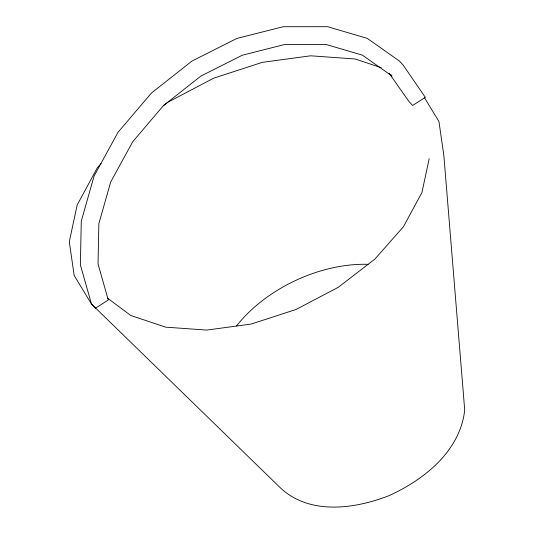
<?xml version="1.0" encoding="UTF-8"?>
<svg xmlns="http://www.w3.org/2000/svg" width="534" height="534" viewBox="0 0 534 534"><rect width="100%" height="100%" fill="white"/><g stroke="black" fill="none" stroke-linecap="round" stroke-linejoin="round"><path stroke-width="0.8" d="M429.196 158.685L421.933 192.534L403.397 226.783L374.861 259.117L338.256 287.312L296.09 309.46L251.22 324.051L206.725 330.085L165.62 327.148L130.717 315.454L107.674 298.246M101.073 163.551L97.275 167.856L77.17 205.016L69.286 241.735L74.173 275.504L91.481 304.033L95.366 308.252L108.268 300.008L98.029 263.909L98.857 223.653L110.698 181.967L132.746 141.697L163.491 105.585L200.851 76.095L242.269 55.236L284.922 44.429L325.907 44.415L362.432 55.182L392.009 76.015L390.901 74.807M163.384 105.705L167.936 102.201L213.68 78.171L262.348 62.345L310.621 55.803L355.21 58.987L381.243 67.711M389.066 73.131L408.737 101.253L412.622 105.478L425.318 97.362L403.243 65.208L399.359 60.989L367.272 38.388L327.636 26.7L283.16 26.72L236.876 38.448L191.94 61.076L151.409 93.076L118.041 132.258L94.124 175.953L81.275 221.183L80.374 264.871L91.481 304.033L280.343 487.829C309.727 515.403 354.743 509.029 389.159 495.592C424.383 479.552 460.188 451.036 464.714 410.012L443.834 155.307L438.948 121.532L424.236 97.288M236.575 325.88A117.747 75.688 -25.2 0 1 368.133 264.323"/></g></svg>
